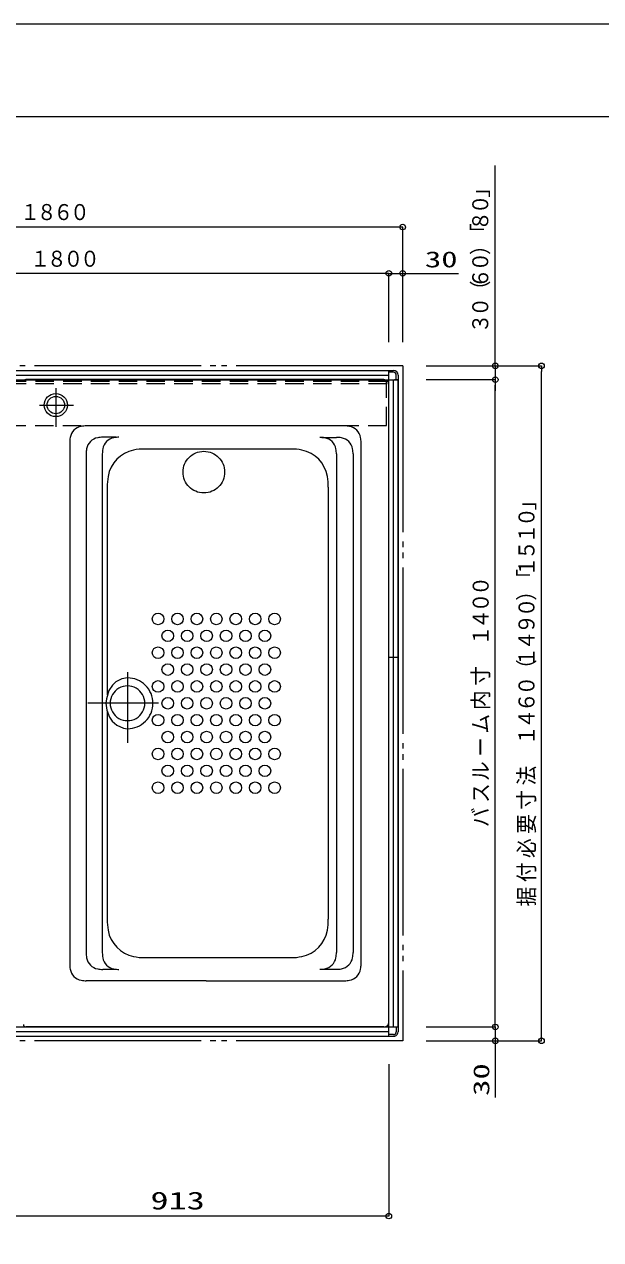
# Model space of a CAD drawing. Units: millimetres on the paper. Extents: x -305 to 305, y -152 to 152.
# Drawn here: x 23.2 to 85.5, y 17.1 to 148.5 of the extents above; entities that cross this region are included whole.
import ezdxf
from ezdxf.enums import TextEntityAlignment as Align

# ---------------------------------------------------------------- set-up
doc = ezdxf.new("R2010")
doc.units = ezdxf.units.MM
for name, pattern in [('DASHED2', [3, 2, -1]), ('LONG_CHAIN', [21, 18, -1, 1, -1]), ('LONG_DOUBLE_CHAIN', [21.8, 18, -1, 0.6, -0.6, 0.6, -1])]:
    doc.linetypes.add(name, pattern=pattern)
for name, color, linetype, lineweight in [('0-0_0', 7, 'Continuous', 9), ('0-1_VIEW0001', 7, 'Continuous', 9), ('0-3_図面枠', 3, 'Continuous', 9), ('0-4_DEFPOINTS', 7, 'Continuous', 9)]:
    doc.layers.add(name, color=color, linetype=linetype, lineweight=lineweight)
doc.styles.add('ＭＳ ゴシック', font='')
doc.styles.get('ＭＳ ゴシック').set_extended_font_data('MS Gothic')

# ---------------------------------------------------------------- blocks, each defined once
blk = doc.blocks.new('_ORIGIN')
at = {"layer": '0-0_0'}
blk.add_line((0, 0), (-1, 0), dxfattribs=at)
blk.add_circle((0, 0), 0.5, dxfattribs=at)

msp = doc.modelspace()

# ---------------------------------------------------------------- linework, layer by layer
at = {"layer": '0-1_VIEW0001'}
for p, q in [((63.466, 126.572), (-28.334, 126.572)), ((64.066, 114.112), (64.066, 126.572)), ((61.966, 121.572), (-26.834, 121.572)), ((61.966, 121.572), (61.366, 121.572)), ((62.566, 114.112), (62.566, 121.572)), ((62.566, 121.572), (64.066, 121.572)), ((64.666, 121.572), (65.266, 121.572)), ((74.068, 112.174), (74.068, 112.774)), ((-27.434, 111.073), (62.566, 111.073)), ((-27.434, 111.073), (63.066, 111.073)), ((-27.434, 110.573), (62.566, 110.573)), ((62.566, 39.073), (62.566, 111.073)), ((62.566, 110.673), (62.566, 111.073)), ((63.062, 110.869), (62.566, 110.869)), ((63.362, 110.073), (63.362, 110.569)), ((63.566, 110.573), (63.566, 39.548)), ((66.606, 111.574), (79.066, 111.574)), ((74.068, 111.574), (74.068, 110.074)), ((79.066, 39.174), (79.066, 110.974)), ((-28.434, 110.073), (63.566, 110.073)), ((62.016, 110.074), (23.316, 110.074)), ((62.566, 40.623), (62.566, 109.524)), ((63.066, 40.073), (63.066, 110.073)), ((63.566, 110.073), (63.166, 110.073)), ((66.606, 110.074), (74.066, 110.074)), ((74.066, 40.674), (74.066, 109.474)), ((74.068, 109.474), (74.068, 108.874)), ((57.768, 105.074), (29.864, 105.074)), ((33.092, 103.849), (31.64, 103.849)), ((55.324, 103.834), (56.899, 103.834)), ((28.066, 103.276), (28.066, 46.871)), ((51.968, 102.573), (36.163, 102.573)), ((59.566, 46.871), (59.566, 103.276)), ((29.842, 102.052), (29.842, 48.095)), ((31.592, 102.052), (31.592, 48.095)), ((56.897, 102.036), (56.897, 48.11)), ((58.697, 102.036), (58.697, 48.11)), ((32.116, 98.434), (32.116, 75.973)), ((56.016, 98.434), (56.016, 51.713)), ((62.566, 80.073), (63.566, 80.073)), ((32.116, 74.174), (32.116, 51.713)), ((36.163, 47.573), (51.968, 47.573)), ((33.092, 46.298), (31.64, 46.298)), ((55.324, 46.313), (56.899, 46.313)), ((42.816, 45.073), (29.864, 45.073)), ((42.816, 45.073), (57.768, 45.073)), ((74.066, 40.674), (74.066, 41.274)), ((-27.434, 39.573), (62.566, 39.573)), ((62.016, 40.073), (23.316, 40.073)), ((62.566, 39.073), (62.566, 39.473)), ((63.166, 40.073), (63.566, 40.073)), ((63.362, 40.073), (63.362, 39.552)), ((66.606, 40.074), (74.066, 40.074)), ((74.066, 40.074), (74.066, 38.574)), ((-27.434, 39.073), (62.566, 39.073)), ((17.491, 39.073), (63.222, 39.073)), ((63.062, 39.252), (62.566, 39.252)), ((66.606, 38.574), (79.066, 38.574)), ((74.066, 37.974), (74.066, 37.374)), ((62.566, 36.033), (62.566, 19.625)), ((61.966, 19.625), (17.491, 19.625))]:
    msp.add_line(p, q, dxfattribs=at)
at = {"layer": '0-1_VIEW0001', "linetype": 'LONG_DOUBLE_CHAIN'}
for p, q in [((64.066, 111.573), (-28.934, 111.573)), ((64.066, 111.573), (64.066, 38.573)), ((64.066, 38.573), (17.491, 38.573))]:
    msp.add_line(p, q, dxfattribs=at)
at = {"layer": '0-1_VIEW0001', "color": 6, "linetype": 'DASHED2'}
for p, q in [((62.366, 109.873), (-27.134, 109.873)), ((62.366, 109.623), (-27.134, 109.623)), ((62.316, 105.123), (62.316, 110.073)), ((62.316, 105.073), (-27.134, 105.073))]:
    msp.add_line(p, q, dxfattribs=at)
at = {"layer": '0-1_VIEW0001', "linetype": 'LONG_CHAIN'}
for p, q in [((26.566, 109.137), (26.566, 104.981)), ((24.8, 107.324), (28.463, 107.324)), ((34.316, 78.438), (34.316, 70.802)), ((37.681, 75.073), (30.044, 75.073))]:
    msp.add_line(p, q, dxfattribs=at)
at = {"layer": '0-1_VIEW0001'}
for points in [[(66.606, 111.574), (74.068, 111.574), (74.068, 133.234)], [(64.066, 114.112), (64.066, 121.572), (70.105, 121.572)], [(-28.434, 40.073), (63.566, 40.073), (63.566, 110.073)], [(34.316, 77.823), (33.686, 77.721), (33.061, 77.389), (32.691, 77.043), (32.305, 76.459), (32.027, 75.574), (31.988, 75.073), (32.075, 74.329), (32.355, 73.591), (32.649, 73.154), (33.143, 72.698), (33.892, 72.369), (34.316, 72.323)], [(66.606, 38.574), (74.066, 38.574), (74.066, 32.449)]]:
    msp.add_lwpolyline(points, dxfattribs=at)
for centre, radius in [((26.566, 107.324), 1.25), ((26.566, 107.324), 0.94), ((37.616, 84.198), 0.625), ((39.716, 84.198), 0.625), ((41.816, 84.198), 0.625), ((43.916, 84.198), 0.625), ((46.016, 84.198), 0.625), ((48.116, 84.198), 0.625), ((50.216, 84.198), 0.625), ((38.666, 82.373), 0.625), ((40.766, 82.373), 0.625), ((42.866, 82.373), 0.625), ((44.966, 82.373), 0.625), ((47.066, 82.373), 0.625), ((49.166, 82.373), 0.625), ((37.616, 80.548), 0.625), ((39.716, 80.548), 0.625), ((41.816, 80.548), 0.625), ((43.916, 80.548), 0.625), ((46.016, 80.548), 0.625), ((48.116, 80.548), 0.625), ((50.216, 80.548), 0.625), ((38.666, 78.723), 0.625), ((40.766, 78.723), 0.625), ((42.866, 78.723), 0.625), ((44.966, 78.723), 0.625), ((47.066, 78.723), 0.625), ((49.166, 78.723), 0.625), ((37.616, 76.898), 0.625), ((39.716, 76.898), 0.625), ((41.816, 76.898), 0.625), ((43.916, 76.898), 0.625), ((46.016, 76.898), 0.625), ((48.116, 76.898), 0.625), ((50.216, 76.898), 0.625), ((38.666, 75.073), 0.625), ((40.766, 75.073), 0.625), ((42.866, 75.073), 0.625), ((44.966, 75.073), 0.625), ((47.066, 75.073), 0.625), ((49.166, 75.073), 0.625), ((37.616, 73.248), 0.625), ((39.716, 73.248), 0.625), ((41.816, 73.248), 0.625), ((43.916, 73.248), 0.625), ((46.016, 73.248), 0.625), ((48.116, 73.248), 0.625), ((50.216, 73.248), 0.625), ((38.666, 71.423), 0.625), ((40.766, 71.423), 0.625), ((42.866, 71.423), 0.625), ((44.966, 71.423), 0.625), ((47.066, 71.423), 0.625), ((49.166, 71.423), 0.625), ((37.616, 69.598), 0.625), ((39.716, 69.598), 0.625), ((41.816, 69.598), 0.625), ((43.916, 69.598), 0.625), ((46.016, 69.598), 0.625), ((48.116, 69.598), 0.625), ((50.216, 69.598), 0.625), ((38.666, 67.773), 0.625), ((40.766, 67.773), 0.625), ((42.866, 67.773), 0.625), ((44.966, 67.773), 0.625), ((47.066, 67.773), 0.625), ((49.166, 67.773), 0.625), ((37.616, 65.948), 0.625), ((39.716, 65.948), 0.625), ((41.816, 65.948), 0.625), ((43.916, 65.948), 0.625), ((46.016, 65.948), 0.625), ((48.116, 65.948), 0.625), ((50.216, 65.948), 0.625)]:
    msp.add_circle(centre, radius, dxfattribs=at)
at = {"layer": '0-1_VIEW0001', "linetype": 'LONG_DOUBLE_CHAIN'}
msp.add_circle((42.566, 100.073), 2.25, dxfattribs=at)
at = {"layer": '0-1_VIEW0001'}
for centre, radius, start, end in [((63.062, 110.569), 0.3, 0, 90), ((63.066, 110.573), 0.5, 0, 90), ((23.316, 109.824), 0.25, 90, 180), ((62.016, 109.524), 0.55, 359.99999, 90), ((29.591, 103.549), 1.5, 100.47531, 169.52469), ((29.864, 102.074), 3, 90, 100.47531), ((31.64, 100.849), 3, 90, 100.47531), ((33.39, 100.849), 3, 90, 100.47531), ((55.099, 100.834), 3, 79.52469, 90), ((56.899, 100.834), 3, 79.52469, 90), ((57.768, 102.074), 3, 79.52469, 90), ((58.041, 103.549), 1.5, 10.47532, 79.52469), ((31.066, 103.276), 3, 169.52469, 180), ((32.842, 102.052), 3, 169.52469, 180), ((31.367, 102.324), 1.5, 100.47531, 169.52469), ((34.592, 102.052), 3, 169.52469, 180), ((33.117, 102.324), 1.5, 100.47531, 169.52469), ((36.163, 96.573), 6, 90, 101.47834), ((51.968, 96.573), 6, 78.52166, 90), ((55.372, 102.309), 1.5, 10.47532, 79.52469), ((53.897, 102.036), 3, 359.99999, 10.47532), ((57.172, 102.309), 1.5, 10.47532, 79.52469), ((55.697, 102.036), 3, 359.99999, 10.47532), ((56.566, 103.276), 3, 359.99999, 10.47532), ((35.666, 99.023), 3.5, 101.47834, 170.30368), ((52.466, 99.023), 3.5, 9.69632, 78.52166), ((39.116, 98.434), 7, 170.30367, 180), ((49.016, 98.434), 7, 359.99999, 9.69632), ((38.116, 98.526), 6, 180, 180.93075), ((34.316, 75.073), 2.75, 359.99995, 90), ((34.316, 75.073), 1.875, 359.99994, 180), ((34.316, 75.073), 1.875, 359.99994, 180), ((34.316, 75.073), 1.875, 359.99994, 180), ((34.316, 75.073), 1.875, 180, 0.00006), ((34.316, 75.073), 1.875, 180, 0.00006), ((34.316, 75.073), 1.875, 180, 0.00006), ((34.316, 75.073), 2.75, 270, 0.00005), ((39.116, 51.713), 7, 180, 189.69632), ((49.016, 51.713), 7, 350.30368, 0.00001), ((35.666, 51.123), 3.5, 189.69632, 258.52166), ((52.466, 51.123), 3.5, 281.47834, 350.30368), ((32.842, 48.095), 3, 180, 190.47531), ((31.367, 47.823), 1.5, 190.47531, 259.52468), ((34.592, 48.095), 3, 180, 190.47531), ((33.117, 47.823), 1.5, 190.47531, 259.52468), ((36.163, 53.573), 6, 258.52166, 270), ((51.968, 53.573), 6, 270, 281.47834), ((55.372, 47.838), 1.5, 280.47531, 349.52468), ((53.897, 48.11), 3, 349.52468, 0.00001), ((57.172, 47.838), 1.5, 280.47531, 349.52468), ((55.697, 48.11), 3, 349.52468, 0.00001), ((31.066, 46.871), 3, 180, 190.47531), ((29.591, 46.598), 1.5, 190.47531, 259.52468), ((31.64, 49.298), 3, 259.52469, 270), ((33.39, 49.298), 3, 259.52469, 270), ((55.099, 49.313), 3, 270, 280.47531), ((56.899, 49.313), 3, 270, 280.47531), ((58.041, 46.598), 1.5, 280.47531, 349.52468), ((56.566, 46.871), 3, 349.52468, 0.00001), ((29.864, 48.073), 3, 259.52469, 270), ((57.768, 48.073), 3, 270, 280.47531), ((23.316, 40.323), 0.25, 180, 270), ((62.016, 40.623), 0.55, 270, 0.00001), ((63.062, 39.552), 0.3, 270, 0), ((63.066, 39.548), 0.5, 288.19487, 0)]:
    msp.add_arc(centre, radius, start, end, dxfattribs=at)
at = {"layer": '0-3_図面枠'}
msp.add_lwpolyline([(-291.017, -138.498), (108.983, -138.498), (108.983, 138.502), (-291.017, 138.502)], close=True, dxfattribs=at)
at = {"layer": '0-4_DEFPOINTS'}
msp.add_line((118.983, 148.502), (-301.017, 148.502), dxfattribs=at)

# ---------------------------------------------------------------- block references
at = {"layer": '0-1_VIEW0001', "xscale": 0.6, "yscale": 0.6}
for p in [(64.066, 126.572), (62.566, 121.572), (62.566, 121.572), (62.566, 19.625)]:
    msp.add_blockref('_ORIGIN', p, dxfattribs=at)
for p, rotation in [((64.066, 121.572), 180), ((74.068, 111.574), 270), ((79.066, 111.574), 90), ((74.066, 110.074), 90), ((74.068, 110.074), 90), ((74.066, 40.074), 270), ((74.066, 40.074), 270), ((74.066, 38.574), 90), ((79.066, 38.574), 270)]:
    msp.add_blockref('_ORIGIN', p, dxfattribs=dict(at, rotation=rotation))

# ---------------------------------------------------------------- texts
at = {"layer": '0-1_VIEW0001', "style": 'ＭＳ ゴシック'}
for s, width, p in [('」', 0.9, (73.829, 129.756)), ('０', 0.9, (73.829, 127.967)), ('８', 0.9, (73.829, 126.178)), ('「', 0.9, (73.829, 124.869)), ('）', 0.9, (73.829, 123.561)), ('０', 0.9, (73.829, 121.772)), ('６', 0.9, (73.829, 119.982)), ('（', 0.9, (73.829, 118.674)), ('０', 0.9, (73.829, 116.885)), ('３', 0.9, (73.829, 115.095)), ('」', 0.9, (78.827, 95.947)), ('０', 0.9, (78.827, 94.157)), ('１', 0.9, (78.827, 92.368)), ('５', 0.9, (78.827, 90.579)), ('「', 0.9, (78.827, 87.481)), ('１', 0.9, (78.827, 88.79)), ('０', 0.9, (73.873, 86.699)), ('）', 0.9, (78.827, 86.173)), ('０', 0.9, (73.873, 84.91)), ('０', 0.9, (78.827, 84.383)), ('４', 0.9, (73.873, 83.121)), ('９', 0.9, (78.827, 82.594)), ('１', 0.9, (73.873, 81.332)), ('４', 0.9, (78.827, 80.805)), ('１', 0.9, (78.827, 79.016)), ('寸', 0.9, (73.873, 76.976)), ('（', 0.9, (78.827, 77.707)), ('０', 0.9, (78.827, 75.918)), ('内', 0.9, (73.873, 74.358)), ('６', 0.9, (78.827, 74.129)), ('ム', 0.9, (73.873, 71.802)), ('４', 0.9, (78.827, 72.34)), ('ー', 0.9, (73.873, 69.288)), ('１', 0.9, (78.827, 70.55)), ('ル', 0.9, (73.873, 66.671)), ('法', 0.9, (78.827, 66.194)), ('ス', 0.9, (73.873, 64.309)), ('寸', 0.9, (78.827, 63.577)), ('バ', 0.9, (73.873, 61.692)), ('要', 0.9, (78.827, 60.96)), ('必', 0.9, (78.827, 58.343)), ('付', 0.9, (78.827, 55.726)), ('据', 0.9, (78.827, 53.108)), ('30', 1.5, (73.941, 32.621))]:
    msp.add_text(s, height=1.73, rotation=90, dxfattribs=dict(at, width=width)).set_placement(p, align=Align.BOTTOM_LEFT)
for s, height, width, p in [('１', 1.73, 0.9, (22.731, 126.812)), ('８', 1.73, 0.9, (24.52, 126.812)), ('６', 1.73, 0.9, (26.31, 126.812)), ('０', 1.73, 0.9, (28.099, 126.812)), ('１', 1.73, 0.9, (23.825, 121.766)), ('８', 1.73, 0.9, (25.614, 121.766)), ('０', 1.73, 0.9, (27.403, 121.766)), ('０', 1.73, 0.9, (29.192, 121.766)), ('30', 1.73, 1.5, (66.463, 121.698)), ('913', 1.921, 1.5, (36.794, 19.764))]:
    msp.add_text(s, height=height, dxfattribs=dict(at, width=width)).set_placement(p, align=Align.BOTTOM_LEFT)

doc.saveas('drawing.dxf')
